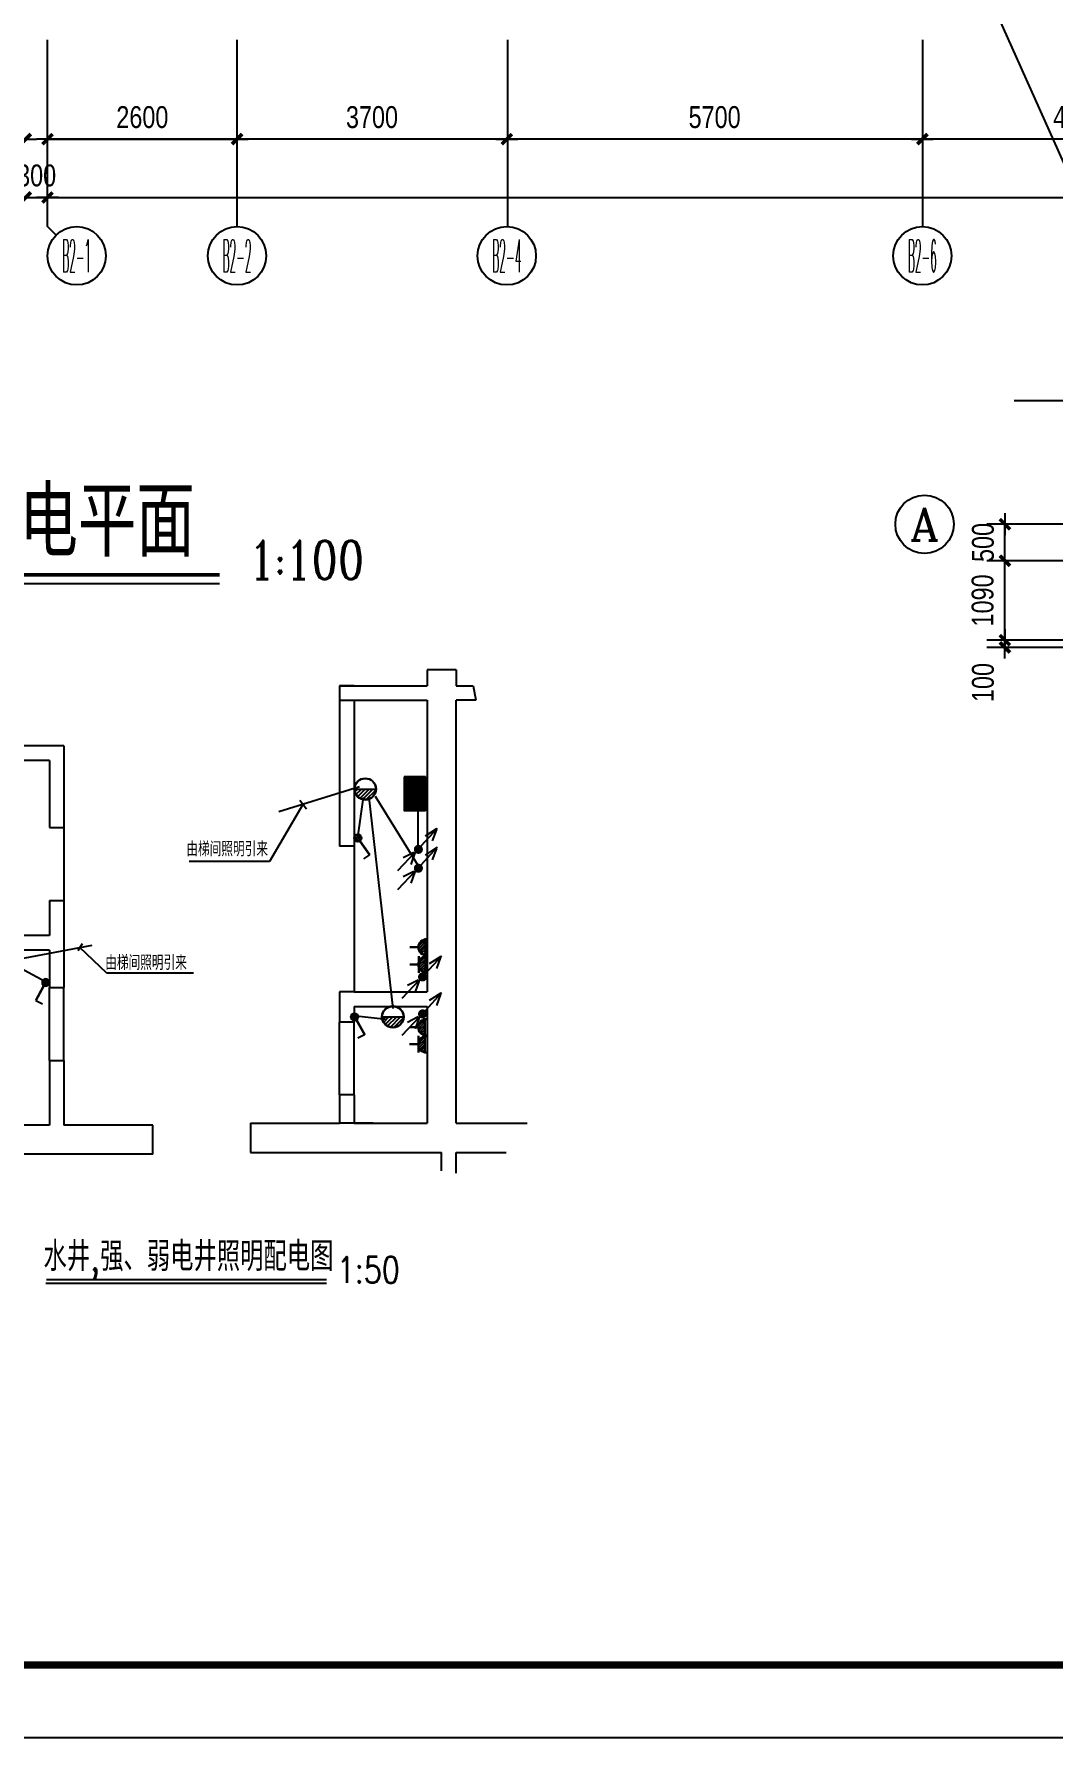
# Model space of a CAD drawing. Extents: x 45735 to 146968, y -75167 to -15767.
# Drawn here: x 88778 to 102754, y -75167 to -51799 of the extents above; entities that cross this region are included whole.
import ezdxf
from ezdxf.enums import TextEntityAlignment as Align

# ---------------------------------------------------------------- set-up
doc = ezdxf.new("R2010")
doc.units = 0
doc.header["$LTSCALE"] = 1000
doc.header["$MEASUREMENT"] = 0
doc.layers.get('0').update_dxf_attribs({"linetype": 'CONTINUOUS'})
doc.layers.get('DEFPOINTS').update_dxf_attribs({"linetype": 'CONTINUOUS'})
for name, color, linetype in [('AXIS', 7, 'CONTINUOUS'), ('AXIS_TEXT', 7, 'CONTINUOUS'), ('COLU', 2, 'CONTINUOUS'), ('DJ', 4, 'CONTINUOUS'), ('TK', 7, 'CONTINUOUS'), ('WALL', 7, 'CONTINUOUS'), ('WINDOW', 7, 'CONTINUOUS'), ('WIRE', 1, 'CONTINUOUS'), ('文字', 7, 'CONTINUOUS'), ('空调位', 7, 'CONTINUOUS')]:
    doc.layers.add(name, color=color, linetype=linetype)
doc.styles.add('_HZTXT', font='txt.shx', dxfattribs={"width": 0.8, "bigfont": 'hztxt.shx'})
doc.styles.add('COMPLEX', font='COMPLEX')
doc.styles.add('DIM_FONT', font='wcad.shx', dxfattribs={"width": 0.8})
doc.styles.add('文字说明', font='SimSun.ttf')
doc.dimstyles.new('AXIS', dxfattribs={"dimtxt": 300, "dimasz": 1, "dimexe": 250, "dimexo": 300, "dimgap": 150, "dimtad": 1, "dimdec": 0, "dimzin": 0, "dimdsep": 46, "dimtxsty": 'DIM_FONT', "dimblk": '_DIMX', "dimcen": 0.09, "dimdle": 150, "dimse1": 1, "dimse2": 1, "dimclrt": 7, "dimadec": 0, "dimazin": 0, "dimtfac": 1, "dimtdec": 0, "dimtix": 1, "dimtmove": 2, "dimatfit": 3, "dimldrblk": '_DIMX', "dimfxl": 0, "dimtolj": 1, "dimtzin": 0, "dimarcsym": 0})
doc.dimstyles.new('NORMAL', dxfattribs={"dimtxt": 300, "dimasz": 1, "dimexe": 250, "dimexo": 300, "dimgap": 150, "dimtad": 1, "dimdec": 0, "dimzin": 0, "dimdsep": 46, "dimtxsty": 'DIM_FONT', "dimblk": '_DIMX', "dimsah": 1, "dimcen": 0.09, "dimdle": 150, "dimclrt": 7, "dimadec": 0, "dimazin": 0, "dimtfac": 1, "dimtdec": 0, "dimtix": 1, "dimtmove": 2, "dimatfit": 3, "dimldrblk": '_DIMX', "dimfxl": 0, "dimtolj": 1, "dimtzin": 0, "dimarcsym": 0})

# ---------------------------------------------------------------- blocks, each defined once
blk = doc.blocks.new('_DIMX')
blk.add_line((-150, 0), (150, 0))
at = {"const_width": 50}
blk.add_lwpolyline([(-70, -70), (70, 70)], dxfattribs=at)
blk = doc.blocks.new('*D92')
at = {"color": 0, "linetype": 'ByBlock'}
blk.add_line((88964, -118473), (124062, -118473), dxfattribs=at)
at = {"layer": 'DEFPOINTS', "color": 0, "linetype": 'ByBlock'}
for p in [(88963, -116313), (124063, -116313), (124063, -118473)]:
    blk.add_point(p, dxfattribs=at)
at = {"color": 0, "linetype": 'ByBlock', "rotation": 180}
blk.add_blockref('_DIMX', (88963, -118473), dxfattribs=at)
at = {"color": 0, "linetype": 'ByBlock'}
blk.add_blockref('_DIMX', (124063, -118473), dxfattribs=at)
at = {"color": 7, "linetype": 'ByBlock', "insert": (106513, -118173), "char_height": 300, "attachment_point": 5, "style": 'DIM_FONT'}
blk.add_mtext('\\A1;35100', dxfattribs=at)
blk = doc.blocks.new('*D76')
at = {"color": 0, "linetype": 'ByBlock'}
blk.add_line((88662, -118473), (53564, -118473), dxfattribs=at)
at = {"layer": 'DEFPOINTS', "color": 0, "linetype": 'ByBlock'}
for p in [(53563, -116313), (88663, -116313), (53563, -118473)]:
    blk.add_point(p, dxfattribs=at)
at = {"color": 0, "linetype": 'ByBlock', "rotation": 180}
blk.add_blockref('_DIMX', (53563, -118473), dxfattribs=at)
at = {"color": 0, "linetype": 'ByBlock'}
blk.add_blockref('_DIMX', (88663, -118473), dxfattribs=at)
at = {"color": 7, "linetype": 'ByBlock', "insert": (71113, -118173), "char_height": 300, "attachment_point": 5, "style": 'DIM_FONT'}
blk.add_mtext('\\A1;35100', dxfattribs=at)
blk = doc.blocks.new('*D119')
at = {"color": 0, "linetype": 'ByBlock'}
blk.add_line((100962, -117673), (95264, -117673), dxfattribs=at)
at = {"layer": 'DEFPOINTS', "color": 0, "linetype": 'ByBlock'}
for p in [(95263, -116313), (100963, -116313), (95263, -117673)]:
    blk.add_point(p, dxfattribs=at)
at = {"color": 0, "linetype": 'ByBlock', "rotation": 180}
blk.add_blockref('_DIMX', (95263, -117673), dxfattribs=at)
at = {"color": 0, "linetype": 'ByBlock'}
blk.add_blockref('_DIMX', (100963, -117673), dxfattribs=at)
at = {"color": 7, "linetype": 'ByBlock', "insert": (98113, -117373), "char_height": 300, "attachment_point": 5, "style": 'DIM_FONT'}
blk.add_mtext('\\A1;5700', dxfattribs=at)
blk = doc.blocks.new('*D138')
at = {"color": 0, "linetype": 'ByBlock'}
blk.add_line((100962, -117673), (95264, -117673), dxfattribs=at)
at = {"layer": 'DEFPOINTS', "color": 0, "linetype": 'ByBlock'}
for p in [(95263, -116313), (100963, -116313), (95263, -117673)]:
    blk.add_point(p, dxfattribs=at)
at = {"color": 0, "linetype": 'ByBlock', "rotation": 180}
blk.add_blockref('_DIMX', (95263, -117673), dxfattribs=at)
at = {"color": 0, "linetype": 'ByBlock'}
blk.add_blockref('_DIMX', (100963, -117673), dxfattribs=at)
at = {"color": 7, "linetype": 'ByBlock', "insert": (98113, -117373), "char_height": 300, "attachment_point": 5, "style": 'DIM_FONT'}
blk.add_mtext('\\A1;5700', dxfattribs=at)
blk = doc.blocks.new('*D108')
at = {"color": 0, "linetype": 'ByBlock'}
blk.add_line((88964, -117673), (91562, -117673), dxfattribs=at)
at = {"layer": 'DEFPOINTS', "color": 0, "linetype": 'ByBlock'}
for p in [(88963, -116313), (91563, -116313), (91563, -117673)]:
    blk.add_point(p, dxfattribs=at)
at = {"color": 0, "linetype": 'ByBlock', "rotation": 180}
blk.add_blockref('_DIMX', (88963, -117673), dxfattribs=at)
at = {"color": 0, "linetype": 'ByBlock'}
blk.add_blockref('_DIMX', (91563, -117673), dxfattribs=at)
at = {"color": 7, "linetype": 'ByBlock', "insert": (90263, -117373), "char_height": 300, "attachment_point": 5, "style": 'DIM_FONT'}
blk.add_mtext('\\A1;2600', dxfattribs=at)
blk = doc.blocks.new('_AXISO1')
blk.add_line((0.354, -0.146), (0.5, 0))
blk.add_circle((0, -0.5), 0.5)
at = {"layer": 'AXIS_TEXT', "style": 'COMPLEX', "width": 1.041667}
blk.add_attdef('A', text='', height=0.56, dxfattribs=at).set_placement((-0.25, -0.78), (0.25, -0.78), align=Align.FIT)
blk = doc.blocks.new('*D140')
at = {"color": 0, "linetype": 'ByBlock'}
blk.add_line((91562, -117673), (88964, -117673), dxfattribs=at)
at = {"layer": 'DEFPOINTS', "color": 0, "linetype": 'ByBlock'}
for p in [(88963, -116313), (91563, -116313), (88963, -117673)]:
    blk.add_point(p, dxfattribs=at)
at = {"color": 0, "linetype": 'ByBlock', "rotation": 180}
blk.add_blockref('_DIMX', (88963, -117673), dxfattribs=at)
at = {"color": 0, "linetype": 'ByBlock'}
blk.add_blockref('_DIMX', (91563, -117673), dxfattribs=at)
at = {"color": 7, "linetype": 'ByBlock', "insert": (90263, -117373), "char_height": 300, "attachment_point": 5, "style": 'DIM_FONT'}
blk.add_mtext('\\A1;2600', dxfattribs=at)
blk = doc.blocks.new('*D107')
at = {"color": 0, "linetype": 'ByBlock'}
blk.add_line((88662, -117673), (86064, -117673), dxfattribs=at)
at = {"layer": 'DEFPOINTS', "color": 0, "linetype": 'ByBlock'}
for p in [(86063, -116313), (88663, -116313), (86063, -117673)]:
    blk.add_point(p, dxfattribs=at)
at = {"color": 0, "linetype": 'ByBlock'}
for p, rotation in [((86063, -117673), 179.9999999999949), ((88663, -117673), 359.9999999999949)]:
    blk.add_blockref('_DIMX', p, dxfattribs=dict(at, rotation=rotation))
at = {"color": 7, "linetype": 'ByBlock', "insert": (87363, -117373), "char_height": 300, "attachment_point": 5, "style": 'DIM_FONT'}
blk.add_mtext('\\A1;2600', dxfattribs=at)
blk = doc.blocks.new('*D109')
at = {"color": 0, "linetype": 'ByBlock'}
for p, q in [((88662, -118473), (88661, -118473)), ((88663, -118473), (88963, -118473)), ((88964, -118473), (88965, -118473))]:
    blk.add_line(p, q, dxfattribs=at)
at = {"layer": 'DEFPOINTS', "color": 0, "linetype": 'ByBlock'}
for p in [(88663, -117229), (88963, -117229), (88963, -118473)]:
    blk.add_point(p, dxfattribs=at)
at = {"color": 0, "linetype": 'ByBlock'}
blk.add_blockref('_DIMX', (88663, -118473), dxfattribs=at)
at = {"color": 0, "linetype": 'ByBlock', "rotation": 180}
blk.add_blockref('_DIMX', (88963, -118473), dxfattribs=at)
at = {"color": 7, "linetype": 'ByBlock', "insert": (88813, -118173), "char_height": 300, "attachment_point": 5, "style": 'DIM_FONT'}
blk.add_mtext('\\A1;300', dxfattribs=at)
blk = doc.blocks.new('*D90')
at = {"color": 0, "linetype": 'ByBlock'}
blk.add_line((95262, -117673), (91564, -117673), dxfattribs=at)
at = {"layer": 'DEFPOINTS', "color": 0, "linetype": 'ByBlock'}
for p in [(91563, -116313), (95263, -116313), (91563, -117673)]:
    blk.add_point(p, dxfattribs=at)
at = {"color": 0, "linetype": 'ByBlock', "rotation": 180}
blk.add_blockref('_DIMX', (91563, -117673), dxfattribs=at)
at = {"color": 0, "linetype": 'ByBlock'}
blk.add_blockref('_DIMX', (95263, -117673), dxfattribs=at)
at = {"color": 7, "linetype": 'ByBlock', "insert": (93413, -117373), "char_height": 300, "attachment_point": 5, "style": 'DIM_FONT'}
blk.add_mtext('\\A1;3700', dxfattribs=at)
blk = doc.blocks.new('*D139')
at = {"color": 0, "linetype": 'ByBlock'}
blk.add_line((95262, -117673), (91564, -117673), dxfattribs=at)
at = {"layer": 'DEFPOINTS', "color": 0, "linetype": 'ByBlock'}
for p in [(91563, -116313), (95263, -116313), (91563, -117673)]:
    blk.add_point(p, dxfattribs=at)
at = {"color": 0, "linetype": 'ByBlock', "rotation": 180}
blk.add_blockref('_DIMX', (91563, -117673), dxfattribs=at)
at = {"color": 0, "linetype": 'ByBlock'}
blk.add_blockref('_DIMX', (95263, -117673), dxfattribs=at)
at = {"color": 7, "linetype": 'ByBlock', "insert": (93413, -117373), "char_height": 300, "attachment_point": 5, "style": 'DIM_FONT'}
blk.add_mtext('\\A1;3700', dxfattribs=at)
blk = doc.blocks.new('_AXISO')
blk.add_circle((0, 0), 0.5)
at = {"layer": 'AXIS_TEXT', "style": 'COMPLEX', "width": 1.041667}
blk.add_attdef('A', text='', height=0.56, dxfattribs=at).set_placement((-0.25, -0.28), (0.25, -0.28), align=Align.FIT)
blk = doc.blocks.new('*X23')
at = {"color": 0}
for p, q in [((42.111, 32.993), (42.361, 33.243)), ((42.111, 32.995), (42.359, 33.243)), ((42.111, 32.997), (42.358, 33.243)), ((42.111, 32.998), (42.356, 33.243)), ((42.111, 33), (42.354, 33.243)), ((42.111, 33.002), (42.352, 33.243)), ((42.111, 33.004), (42.351, 33.243)), ((42.111, 33.006), (42.349, 33.243)), ((42.111, 33.007), (42.347, 33.243)), ((42.111, 33.009), (42.345, 33.243)), ((42.111, 33.011), (42.344, 33.243)), ((42.111, 33.013), (42.342, 33.243)), ((42.111, 33.014), (42.34, 33.243)), ((42.111, 33.016), (42.338, 33.243)), ((42.111, 33.018), (42.336, 33.243)), ((42.111, 33.02), (42.335, 33.243)), ((42.111, 33.021), (42.333, 33.243)), ((42.111, 33.023), (42.331, 33.243)), ((42.111, 33.025), (42.329, 33.243)), ((42.111, 33.027), (42.328, 33.243)), ((42.111, 33.028), (42.326, 33.243)), ((42.111, 33.03), (42.324, 33.243)), ((42.111, 33.032), (42.322, 33.243)), ((42.111, 33.034), (42.321, 33.243)), ((42.111, 33.036), (42.319, 33.243)), ((42.111, 33.037), (42.317, 33.243)), ((42.111, 33.039), (42.315, 33.243)), ((42.111, 33.041), (42.313, 33.243)), ((42.111, 33.043), (42.312, 33.243)), ((42.111, 33.044), (42.31, 33.243)), ((42.111, 33.046), (42.308, 33.243)), ((42.111, 33.048), (42.306, 33.243)), ((42.111, 33.05), (42.305, 33.243)), ((42.111, 33.051), (42.303, 33.243)), ((42.111, 33.053), (42.301, 33.243)), ((42.111, 33.055), (42.299, 33.243)), ((42.111, 33.057), (42.298, 33.243)), ((42.111, 33.059), (42.296, 33.243)), ((42.111, 33.06), (42.294, 33.243)), ((42.111, 33.062), (42.292, 33.243)), ((42.111, 33.064), (42.291, 33.243)), ((42.111, 33.066), (42.289, 33.243)), ((42.111, 33.067), (42.287, 33.243)), ((42.111, 33.069), (42.285, 33.243)), ((42.111, 33.071), (42.283, 33.243)), ((42.111, 33.073), (42.282, 33.243)), ((42.111, 33.074), (42.28, 33.243)), ((42.111, 33.076), (42.278, 33.243)), ((42.111, 33.078), (42.276, 33.243)), ((42.111, 33.08), (42.275, 33.243)), ((42.111, 33.082), (42.273, 33.243)), ((42.111, 33.083), (42.271, 33.243)), ((42.111, 33.085), (42.269, 33.243)), ((42.111, 33.087), (42.268, 33.243)), ((42.111, 33.089), (42.266, 33.243)), ((42.111, 33.09), (42.264, 33.243)), ((42.111, 33.092), (42.262, 33.243)), ((42.111, 33.094), (42.26, 33.243)), ((42.111, 33.096), (42.259, 33.243)), ((42.111, 33.097), (42.257, 33.243)), ((42.111, 33.099), (42.255, 33.243)), ((42.111, 33.101), (42.253, 33.243)), ((42.111, 33.103), (42.252, 33.243)), ((42.111, 33.104), (42.25, 33.243)), ((42.111, 33.106), (42.248, 33.243)), ((42.111, 33.108), (42.246, 33.243)), ((42.111, 33.11), (42.245, 33.243)), ((42.111, 33.112), (42.243, 33.243)), ((42.111, 33.113), (42.241, 33.243)), ((42.111, 33.115), (42.239, 33.243)), ((42.111, 33.117), (42.237, 33.243)), ((42.111, 33.119), (42.236, 33.243)), ((42.111, 33.12), (42.234, 33.243)), ((42.111, 33.122), (42.232, 33.243)), ((42.111, 33.124), (42.23, 33.243)), ((42.111, 33.126), (42.229, 33.243)), ((42.111, 33.127), (42.227, 33.243)), ((42.111, 33.129), (42.225, 33.243)), ((42.111, 33.131), (42.223, 33.243)), ((42.111, 33.133), (42.222, 33.243)), ((42.111, 33.135), (42.22, 33.243)), ((42.111, 33.136), (42.218, 33.243)), ((42.111, 33.138), (42.216, 33.243)), ((42.111, 33.14), (42.214, 33.243)), ((42.111, 33.142), (42.213, 33.243)), ((42.111, 33.143), (42.211, 33.243)), ((42.111, 33.145), (42.209, 33.243)), ((42.111, 33.147), (42.207, 33.243)), ((42.111, 33.149), (42.206, 33.243)), ((42.111, 33.15), (42.204, 33.243)), ((42.111, 33.152), (42.202, 33.243)), ((42.111, 33.154), (42.2, 33.243)), ((42.111, 33.156), (42.199, 33.243)), ((42.111, 33.158), (42.197, 33.243)), ((42.111, 33.159), (42.195, 33.243)), ((42.111, 33.161), (42.193, 33.243)), ((42.111, 33.163), (42.192, 33.243)), ((42.111, 33.165), (42.19, 33.243)), ((42.111, 33.166), (42.188, 33.243)), ((42.111, 33.168), (42.186, 33.243)), ((42.111, 33.17), (42.184, 33.243)), ((42.111, 33.172), (42.183, 33.243)), ((42.111, 33.173), (42.181, 33.243)), ((42.111, 33.175), (42.179, 33.243)), ((42.111, 33.177), (42.177, 33.243)), ((42.111, 33.179), (42.176, 33.243)), ((42.111, 33.181), (42.174, 33.243)), ((42.111, 33.182), (42.172, 33.243)), ((42.111, 33.184), (42.17, 33.243)), ((42.111, 33.186), (42.169, 33.243)), ((42.111, 33.188), (42.167, 33.243)), ((42.111, 33.189), (42.165, 33.243)), ((42.111, 33.191), (42.163, 33.243)), ((42.111, 33.193), (42.161, 33.243)), ((42.111, 33.195), (42.16, 33.243)), ((42.111, 33.196), (42.158, 33.243)), ((42.111, 33.198), (42.156, 33.243)), ((42.111, 33.2), (42.154, 33.243)), ((42.111, 33.202), (42.153, 33.243)), ((42.111, 33.203), (42.151, 33.243)), ((42.111, 33.205), (42.149, 33.243)), ((42.111, 33.207), (42.147, 33.243)), ((42.111, 33.209), (42.146, 33.243)), ((42.111, 33.211), (42.144, 33.243)), ((42.111, 33.212), (42.142, 33.243)), ((42.111, 33.214), (42.14, 33.243)), ((42.111, 33.216), (42.138, 33.243)), ((42.111, 33.218), (42.137, 33.243)), ((42.111, 33.219), (42.135, 33.243)), ((42.111, 33.221), (42.133, 33.243)), ((42.111, 33.223), (42.131, 33.243)), ((42.111, 33.225), (42.13, 33.243)), ((42.111, 33.226), (42.128, 33.243)), ((42.111, 33.228), (42.126, 33.243)), ((42.111, 33.23), (42.124, 33.243)), ((42.111, 33.232), (42.123, 33.243)), ((42.111, 33.234), (42.121, 33.243)), ((42.111, 33.235), (42.119, 33.243)), ((42.111, 33.237), (42.117, 33.243)), ((42.111, 33.239), (42.115, 33.243)), ((42.111, 33.241), (42.114, 33.243)), ((42.111, 33.242), (42.112, 33.243)), ((42.113, 32.993), (42.363, 33.243)), ((42.115, 32.993), (42.365, 33.243)), ((42.117, 32.993), (42.367, 33.243)), ((42.118, 32.993), (42.368, 33.243)), ((42.12, 32.993), (42.37, 33.243)), ((42.122, 32.993), (42.372, 33.243)), ((42.124, 32.993), (42.374, 33.243)), ((42.125, 32.993), (42.375, 33.243)), ((42.127, 32.993), (42.377, 33.243)), ((42.129, 32.993), (42.379, 33.243)), ((42.131, 32.993), (42.381, 33.243)), ((42.132, 32.993), (42.382, 33.243)), ((42.134, 32.993), (42.384, 33.243)), ((42.136, 32.993), (42.386, 33.243)), ((42.138, 32.993), (42.388, 33.243)), ((42.14, 32.993), (42.39, 33.243)), ((42.141, 32.993), (42.391, 33.243)), ((42.143, 32.993), (42.393, 33.243)), ((42.145, 32.993), (42.395, 33.243)), ((42.147, 32.993), (42.397, 33.243)), ((42.148, 32.993), (42.398, 33.243)), ((42.15, 32.993), (42.4, 33.243)), ((42.152, 32.993), (42.402, 33.243)), ((42.154, 32.993), (42.404, 33.243)), ((42.155, 32.993), (42.405, 33.243)), ((42.157, 32.993), (42.407, 33.243)), ((42.159, 32.993), (42.409, 33.243)), ((42.161, 32.993), (42.411, 33.243)), ((42.162, 32.993), (42.412, 33.243)), ((42.164, 32.993), (42.414, 33.243)), ((42.166, 32.993), (42.416, 33.243)), ((42.168, 32.993), (42.418, 33.243)), ((42.17, 32.993), (42.42, 33.243)), ((42.171, 32.993), (42.421, 33.243)), ((42.173, 32.993), (42.423, 33.243)), ((42.175, 32.993), (42.425, 33.243)), ((42.177, 32.993), (42.427, 33.243)), ((42.178, 32.993), (42.428, 33.243)), ((42.18, 32.993), (42.43, 33.243)), ((42.182, 32.993), (42.432, 33.243)), ((42.184, 32.993), (42.434, 33.243)), ((42.185, 32.993), (42.435, 33.243)), ((42.187, 32.993), (42.437, 33.243)), ((42.189, 32.993), (42.439, 33.243)), ((42.191, 32.993), (42.441, 33.243)), ((42.193, 32.993), (42.443, 33.243)), ((42.194, 32.993), (42.444, 33.243)), ((42.196, 32.993), (42.446, 33.243)), ((42.198, 32.993), (42.448, 33.243)), ((42.2, 32.993), (42.45, 33.243)), ((42.201, 32.993), (42.451, 33.243)), ((42.203, 32.993), (42.453, 33.243)), ((42.205, 32.993), (42.455, 33.243)), ((42.207, 32.993), (42.457, 33.243)), ((42.208, 32.993), (42.458, 33.243)), ((42.21, 32.993), (42.46, 33.243)), ((42.212, 32.993), (42.462, 33.243)), ((42.214, 32.993), (42.464, 33.243)), ((42.216, 32.993), (42.466, 33.243)), ((42.217, 32.993), (42.467, 33.243)), ((42.219, 32.993), (42.469, 33.243)), ((42.221, 32.993), (42.471, 33.243)), ((42.223, 32.993), (42.473, 33.243)), ((42.224, 32.993), (42.474, 33.243)), ((42.226, 32.993), (42.476, 33.243)), ((42.228, 32.993), (42.478, 33.243)), ((42.23, 32.993), (42.48, 33.243)), ((42.231, 32.993), (42.481, 33.243)), ((42.233, 32.993), (42.483, 33.243)), ((42.235, 32.993), (42.485, 33.243)), ((42.237, 32.993), (42.487, 33.243)), ((42.238, 32.993), (42.488, 33.243)), ((42.24, 32.993), (42.49, 33.243)), ((42.242, 32.993), (42.492, 33.243)), ((42.244, 32.993), (42.494, 33.243)), ((42.246, 32.993), (42.496, 33.243)), ((42.247, 32.993), (42.497, 33.243)), ((42.249, 32.993), (42.499, 33.243)), ((42.251, 32.993), (42.501, 33.243)), ((42.253, 32.993), (42.503, 33.243)), ((42.254, 32.993), (42.504, 33.243)), ((42.256, 32.993), (42.506, 33.243)), ((42.258, 32.993), (42.508, 33.243)), ((42.26, 32.993), (42.51, 33.243)), ((42.261, 32.993), (42.511, 33.243)), ((42.263, 32.993), (42.511, 33.241)), ((42.265, 32.993), (42.511, 33.239)), ((42.267, 32.993), (42.511, 33.238)), ((42.269, 32.993), (42.511, 33.236)), ((42.27, 32.993), (42.511, 33.234)), ((42.272, 32.993), (42.511, 33.232)), ((42.274, 32.993), (42.511, 33.23)), ((42.276, 32.993), (42.511, 33.229)), ((42.277, 32.993), (42.511, 33.227)), ((42.279, 32.993), (42.511, 33.225)), ((42.281, 32.993), (42.511, 33.223)), ((42.283, 32.993), (42.511, 33.222)), ((42.284, 32.993), (42.511, 33.22)), ((42.286, 32.993), (42.511, 33.218)), ((42.288, 32.993), (42.511, 33.216)), ((42.29, 32.993), (42.511, 33.215)), ((42.292, 32.993), (42.511, 33.213)), ((42.293, 32.993), (42.511, 33.211)), ((42.295, 32.993), (42.511, 33.209)), ((42.297, 32.993), (42.511, 33.208)), ((42.299, 32.993), (42.511, 33.206)), ((42.3, 32.993), (42.511, 33.204)), ((42.302, 32.993), (42.511, 33.202)), ((42.304, 32.993), (42.511, 33.2)), ((42.306, 32.993), (42.511, 33.199)), ((42.307, 32.993), (42.511, 33.197)), ((42.309, 32.993), (42.511, 33.195)), ((42.311, 32.993), (42.511, 33.193)), ((42.313, 32.993), (42.511, 33.192)), ((42.315, 32.993), (42.511, 33.19)), ((42.316, 32.993), (42.511, 33.188)), ((42.318, 32.993), (42.511, 33.186)), ((42.32, 32.993), (42.511, 33.185)), ((42.322, 32.993), (42.511, 33.183)), ((42.323, 32.993), (42.511, 33.181)), ((42.325, 32.993), (42.511, 33.179)), ((42.327, 32.993), (42.511, 33.177)), ((42.329, 32.993), (42.511, 33.176)), ((42.33, 32.993), (42.511, 33.174)), ((42.332, 32.993), (42.511, 33.172)), ((42.334, 32.993), (42.511, 33.17)), ((42.336, 32.993), (42.511, 33.169)), ((42.337, 32.993), (42.511, 33.167)), ((42.339, 32.993), (42.511, 33.165)), ((42.341, 32.993), (42.511, 33.163)), ((42.343, 32.993), (42.511, 33.162)), ((42.345, 32.993), (42.511, 33.16)), ((42.346, 32.993), (42.511, 33.158)), ((42.348, 32.993), (42.511, 33.156)), ((42.35, 32.993), (42.511, 33.154)), ((42.352, 32.993), (42.511, 33.153)), ((42.353, 32.993), (42.511, 33.151)), ((42.355, 32.993), (42.511, 33.149)), ((42.357, 32.993), (42.511, 33.147)), ((42.359, 32.993), (42.511, 33.146)), ((42.36, 32.993), (42.511, 33.144)), ((42.362, 32.993), (42.511, 33.142)), ((42.364, 32.993), (42.511, 33.14)), ((42.366, 32.993), (42.511, 33.139)), ((42.368, 32.993), (42.511, 33.137)), ((42.369, 32.993), (42.511, 33.135)), ((42.371, 32.993), (42.511, 33.133)), ((42.373, 32.993), (42.511, 33.131)), ((42.375, 32.993), (42.511, 33.13)), ((42.376, 32.993), (42.511, 33.128)), ((42.378, 32.993), (42.511, 33.126)), ((42.38, 32.993), (42.511, 33.124)), ((42.382, 32.993), (42.511, 33.123)), ((42.383, 32.993), (42.511, 33.121)), ((42.385, 32.993), (42.511, 33.119)), ((42.387, 32.993), (42.511, 33.117)), ((42.389, 32.993), (42.511, 33.116)), ((42.391, 32.993), (42.511, 33.114)), ((42.392, 32.993), (42.511, 33.112)), ((42.394, 32.993), (42.511, 33.11)), ((42.396, 32.993), (42.511, 33.109)), ((42.398, 32.993), (42.511, 33.107)), ((42.399, 32.993), (42.511, 33.105)), ((42.401, 32.993), (42.511, 33.103)), ((42.403, 32.993), (42.511, 33.101)), ((42.405, 32.993), (42.511, 33.1)), ((42.406, 32.993), (42.511, 33.098)), ((42.408, 32.993), (42.511, 33.096)), ((42.41, 32.993), (42.511, 33.094)), ((42.412, 32.993), (42.511, 33.093)), ((42.414, 32.993), (42.511, 33.091)), ((42.415, 32.993), (42.511, 33.089)), ((42.417, 32.993), (42.511, 33.087)), ((42.419, 32.993), (42.511, 33.086)), ((42.421, 32.993), (42.511, 33.084)), ((42.422, 32.993), (42.511, 33.082)), ((42.424, 32.993), (42.511, 33.08)), ((42.426, 32.993), (42.511, 33.078)), ((42.428, 32.993), (42.511, 33.077)), ((42.429, 32.993), (42.511, 33.075)), ((42.431, 32.993), (42.511, 33.073)), ((42.433, 32.993), (42.511, 33.071)), ((42.435, 32.993), (42.511, 33.07)), ((42.436, 32.993), (42.511, 33.068)), ((42.438, 32.993), (42.511, 33.066)), ((42.44, 32.993), (42.511, 33.064)), ((42.442, 32.993), (42.511, 33.063)), ((42.444, 32.993), (42.511, 33.061)), ((42.445, 32.993), (42.511, 33.059)), ((42.447, 32.993), (42.511, 33.057)), ((42.449, 32.993), (42.511, 33.055)), ((42.451, 32.993), (42.511, 33.054)), ((42.452, 32.993), (42.511, 33.052)), ((42.454, 32.993), (42.511, 33.05)), ((42.456, 32.993), (42.511, 33.048)), ((42.458, 32.993), (42.511, 33.047)), ((42.459, 32.993), (42.511, 33.045)), ((42.461, 32.993), (42.511, 33.043)), ((42.463, 32.993), (42.511, 33.041)), ((42.465, 32.993), (42.511, 33.04)), ((42.467, 32.993), (42.511, 33.038)), ((42.468, 32.993), (42.511, 33.036)), ((42.47, 32.993), (42.511, 33.034)), ((42.472, 32.993), (42.511, 33.033)), ((42.474, 32.993), (42.511, 33.031)), ((42.475, 32.993), (42.511, 33.029)), ((42.477, 32.993), (42.511, 33.027)), ((42.479, 32.993), (42.511, 33.025)), ((42.481, 32.993), (42.511, 33.024)), ((42.482, 32.993), (42.511, 33.022)), ((42.484, 32.993), (42.511, 33.02)), ((42.486, 32.993), (42.511, 33.018)), ((42.488, 32.993), (42.511, 33.017)), ((42.49, 32.993), (42.511, 33.015)), ((42.491, 32.993), (42.511, 33.013)), ((42.493, 32.993), (42.511, 33.011)), ((42.495, 32.993), (42.511, 33.01)), ((42.497, 32.993), (42.511, 33.008)), ((42.498, 32.993), (42.511, 33.006)), ((42.5, 32.993), (42.511, 33.004)), ((42.502, 32.993), (42.511, 33.002)), ((42.504, 32.993), (42.511, 33.001)), ((42.505, 32.993), (42.511, 32.999)), ((42.507, 32.993), (42.511, 32.997)), ((42.509, 32.993), (42.511, 32.995))]:
    blk.add_line(p, q, dxfattribs=at)
blk = doc.blocks.new('A8')
at = {"layer": 'DJ'}
for p, q in [((390, -308), (1326, -308)), ((390, -308), (390, -893)), ((1326, -308), (1326, -893)), ((390, -893), (1326, -893))]:
    blk.add_line(p, q, dxfattribs=at)
blk.add_solid([(390, -893), (390, -308), (1326, -893), (1326, -308)], dxfattribs=at)
at = {"layer": 'DJ', "xscale": 2340, "yscale": 2340, "zscale": 2340}
blk.add_blockref('*X23', (-98150, -78097), dxfattribs=at)
blk = doc.blocks.new('配电箱')
at = {"layer": 'DJ', "xscale": 0.5, "yscale": 0.5, "zscale": 0.5, "rotation": 180}
blk.add_blockref('A8', (380, -626), dxfattribs=at)
blk = doc.blocks.new('*X27')
at = {"color": 0}
for p, q in [((-100, 254), (-4, 350)), ((-85, 198), (52, 335)), ((-49, 163), (87, 299)), ((9, 150), (100, 241))]:
    blk.add_line(p, q, dxfattribs=at)
blk = doc.blocks.new('K2361')
for p, q in [((0.63, 1.76), (3.86, 4.99)), ((0.7, 1.68), (3.94, 4.92)), ((3.94, 4.92), (5.24, 3.43))]:
    blk.add_line(p, q)
blk.add_circle((0, 0.99), 0.987)
at = {"xscale": 0.0098684210526315, "yscale": 0.0098684210526315, "zscale": 0.0098684210526315}
blk.add_blockref('*X27', (0, -1.48), dxfattribs=at)
blk = doc.blocks.new('单极开关')
at = {"layer": 'DJ', "xscale": -76.142592, "yscale": 76.142592, "zscale": 76.142592, "rotation": 180.0000000000094}
blk.add_blockref('K2361', (-170, 90), dxfattribs=at)
blk = doc.blocks.new('*X18')
at = {"color": 0}
for p, q in [((-263, -529), (-33, -299)), ((-229, -406), (-188, -365)), ((-175, -529), (53, -301)), ((-87, -529), (121, -321)), ((2, -529), (178, -353)), ((90, -529), (224, -394)), ((179, -529), (262, -445)), ((267, -529), (289, -507))]:
    blk.add_line(p, q, dxfattribs=at)
blk = doc.blocks.new('K2303')
for p, q in [((-0.03, -2.63), (-0.03, 0.03)), ((0.07, -2.63), (0.07, 0.03)), ((-2.57, -4.69), (2.62, -4.69))]:
    blk.add_line(p, q)
for radius in [2.66, 2.56]:
    blk.add_arc((0.02, -5.3), radius, 0, 180)
at = {"xscale": 0.00888157894736835, "yscale": 0.00888157894736835, "zscale": 0.00888157894736835}
blk.add_blockref('*X18', (0, 0), dxfattribs=at)
blk = doc.blocks.new('*X20')
at = {"color": 0}
for p, q in [((-263, -529), (-33, -299)), ((-229, -406), (-188, -365)), ((-175, -529), (53, -301)), ((-87, -529), (121, -321)), ((2, -529), (178, -353)), ((90, -529), (224, -394)), ((179, -529), (262, -445)), ((267, -529), (289, -507))]:
    blk.add_line(p, q, dxfattribs=at)
blk = doc.blocks.new('K2307')
for p, q in [((-0.03, -2.63), (-0.03, 0.03)), ((0.07, -2.63), (0.07, 0.03)), ((-2.62, -2.6), (2.57, -2.6)), ((-2.62, -2.7), (2.57, -2.7)), ((-2.57, -4.69), (2.62, -4.69))]:
    blk.add_line(p, q)
for radius in [2.66, 2.56]:
    blk.add_arc((0.02, -5.3), radius, 0, 180)
at = {"xscale": 0.00888157894736835, "yscale": 0.00888157894736835, "zscale": 0.00888157894736835}
blk.add_blockref('*X20', (0, 0), dxfattribs=at)
blk = doc.blocks.new('插座')
at = {"layer": 'DJ', "xscale": 66.096, "yscale": 66.096, "zscale": 66.096, "rotation": 270}
for name, p in [('K2303', (-175, 270)), ('K2307', (-175, -84))]:
    blk.add_blockref(name, p, dxfattribs=at)
blk = doc.blocks.new('A$C09C21FE1')
at = {"layer": 'DJ'}
for p, q in [((367, 606), (619, 1036)), ((603, 1018), (404, 820)), ((603, 1002), (570, 754)), ((274, 451), (0, 0)), ((249, 442), (60, 288)), ((273, 439), (240, 190))]:
    blk.add_line(p, q, dxfattribs=at)
at = {"layer": 'DJ', "const_width": 93.3}
blk.add_lwpolyline([(280, 524, 1), (373, 524, 1)], format="xyb", close=True, dxfattribs=at)
blk = doc.blocks.new('*X64')
at = {"color": 0}
for p, q in [((-290, -78), (-212, 0)), ((-258, -152), (-106, 0)), ((-212, -212), (0, 0)), ((-152, -258), (106, 0)), ((-78, -290), (212, 0)), ((19, -299), (299, -19))]:
    blk.add_line(p, q, dxfattribs=at)
blk = doc.blocks.new('K2235')
blk.add_line((-2.96, 0), (2.96, 0))
for radius in [2.96, 2.86]:
    blk.add_circle((0, 0), radius)
at = {"xscale": 0.0098684210526315, "yscale": 0.0098684210526315, "zscale": 0.0098684210526315}
blk.add_blockref('*X64', (0, 0), dxfattribs=at)
blk = doc.blocks.new('A$C4FDD7255')
at = {"layer": 'DJ', "xscale": 76.03200000000001, "yscale": 76.03200000000001, "zscale": 76.03200000000001}
blk.add_blockref('K2235', (225, 225), dxfattribs=at)
blk = doc.blocks.new('*D120')
at = {"color": 0, "linetype": 'ByBlock'}
blk.add_line((105262, -117673), (100964, -117673), dxfattribs=at)
at = {"layer": 'DEFPOINTS', "color": 0, "linetype": 'ByBlock'}
for p in [(100963, -116313), (105263, -116313), (100963, -117673)]:
    blk.add_point(p, dxfattribs=at)
at = {"color": 0, "linetype": 'ByBlock', "rotation": 180}
blk.add_blockref('_DIMX', (100963, -117673), dxfattribs=at)
at = {"color": 0, "linetype": 'ByBlock'}
blk.add_blockref('_DIMX', (105263, -117673), dxfattribs=at)
at = {"color": 7, "linetype": 'ByBlock', "insert": (103113, -117373), "char_height": 300, "attachment_point": 5, "style": 'DIM_FONT'}
blk.add_mtext('\\A1;4300', dxfattribs=at)
blk = doc.blocks.new('*D142')
at = {"color": 0, "linetype": 'ByBlock'}
blk.add_line((105262, -117673), (100964, -117673), dxfattribs=at)
at = {"layer": 'DEFPOINTS', "color": 0, "linetype": 'ByBlock'}
for p in [(100963, -116313), (105263, -116313), (100963, -117673)]:
    blk.add_point(p, dxfattribs=at)
at = {"color": 0, "linetype": 'ByBlock', "rotation": 180}
blk.add_blockref('_DIMX', (100963, -117673), dxfattribs=at)
at = {"color": 0, "linetype": 'ByBlock'}
blk.add_blockref('_DIMX', (105263, -117673), dxfattribs=at)
at = {"color": 7, "linetype": 'ByBlock', "insert": (103113, -117373), "char_height": 300, "attachment_point": 5, "style": 'DIM_FONT'}
blk.add_mtext('\\A1;4300', dxfattribs=at)
blk = doc.blocks.new('*D188')
at = {"color": 0, "linetype": 'ByBlock'}
for p, q in [((101565, -60196), (100251, -60196)), ((100501, -60195), (100501, -60194)), ((100501, -60696), (100501, -60196)), ((101565, -60696), (100251, -60696)), ((100501, -60697), (100501, -60698))]:
    blk.add_line(p, q, dxfattribs=at)
at = {"layer": 'DEFPOINTS', "color": 0, "linetype": 'ByBlock'}
for p in [(100501, -60196), (101865, -60196), (101865, -60696)]:
    blk.add_point(p, dxfattribs=at)
at = {"color": 0, "linetype": 'ByBlock'}
for p, rotation in [((100501, -60196), 270), ((100501, -60696), 90)]:
    blk.add_blockref('_DIMX', p, dxfattribs=dict(at, rotation=rotation))
at = {"color": 7, "linetype": 'ByBlock', "insert": (100201, -60446), "char_height": 300, "attachment_point": 5, "rotation": 90, "style": 'DIM_FONT'}
blk.add_mtext('\\A1;500', dxfattribs=at)
blk = doc.blocks.new('*D189')
at = {"color": 0, "linetype": 'ByBlock'}
for p, q in [((101865, -60696), (100251, -60696)), ((100501, -61785), (100501, -60697))]:
    blk.add_line(p, q, dxfattribs=at)
at = {"layer": 'DEFPOINTS', "color": 0, "linetype": 'ByBlock'}
for p in [(100501, -60696), (102165, -60696), (102181, -61786)]:
    blk.add_point(p, dxfattribs=at)
at = {"color": 0, "linetype": 'ByBlock'}
for p, rotation in [((100501, -60696), 90), ((100501, -61786), 270)]:
    blk.add_blockref('_DIMX', p, dxfattribs=dict(at, rotation=rotation))
at = {"color": 7, "linetype": 'ByBlock', "insert": (100196, -61241), "char_height": 300, "attachment_point": 5, "rotation": 90, "style": 'DIM_FONT'}
blk.add_mtext('\\A1;1090', dxfattribs=at)
blk = doc.blocks.new('*D190')
at = {"color": 0, "linetype": 'ByBlock'}
for p, q in [((101881, -61786), (100251, -61786)), ((101881, -61886), (100251, -61886)), ((100501, -61785), (100501, -61784)), ((100501, -61886), (100501, -61786)), ((100501, -61886), (100501, -61786)), ((100501, -61887), (100501, -61888))]:
    blk.add_line(p, q, dxfattribs=at)
at = {"layer": 'DEFPOINTS', "color": 0, "linetype": 'ByBlock'}
for p in [(100501, -61786), (102181, -61786), (102181, -61886)]:
    blk.add_point(p, dxfattribs=at)
at = {"color": 0, "linetype": 'ByBlock'}
for p, rotation in [((100501, -61786), 270), ((100501, -61886), 90)]:
    blk.add_blockref('_DIMX', p, dxfattribs=dict(at, rotation=rotation))
at = {"color": 7, "linetype": 'ByBlock', "insert": (100201, -62367), "char_height": 300, "attachment_point": 5, "rotation": 90, "style": 'DIM_FONT'}
blk.add_mtext('\\A1;100', dxfattribs=at)

msp = doc.modelspace()

# ---------------------------------------------------------------- linework, layer by layer
at = {"linetype": 'ByBlock'}
msp.add_line((105337.6, -59021.6), (100762.6, -48774.5), dxfattribs=at)
for p, q in [((102220.8, -56824.9), (110736.4, -56824.9)), ((89187.3, -62682.2), (89187.3, -63682.2))]:
    msp.add_line(p, q)
at = {"layer": 'AXIS'}
for p, q in [((88962.6, -54440.1), (88962.6, -51879.4)), ((91562.6, -54440.1), (91562.6, -51879.4)), ((95277.6, -54440.1), (95277.6, -51879.4)), ((100967.6, -54440.1), (100967.6, -51879.4))]:
    msp.add_line(p, q, dxfattribs=at)
at = {"layer": 'DJ'}
for p, q in [((92465.5, -62363.5), (92005.2, -63149.3)), ((92515.3, -62428.7), (92423.9, -62309)), ((92005.2, -63149.3), (90906.4, -63149.3)), ((89438.6, -64275.5), (89379.7, -64372.3)), ((89773.9, -64680.4), (89407.7, -64326.2)), ((90966.2, -64680.4), (89773.9, -64680.4))]:
    msp.add_line(p, q, dxfattribs=at)
at = {"layer": 'TK'}
msp.add_lwpolyline([(45734.7, -75167.5), (45734.7, -15767.5), (129834.7, -15767.5), (129834.7, -75167.5)], close=True, dxfattribs=at)
at = {"layer": 'TK', "const_width": 100}
msp.add_lwpolyline([(48234.7, -74167.5), (128834.7, -74167.5), (128834.7, -16767.5), (48234.7, -16767.5)], close=True, dxfattribs=at)
at = {"layer": 'WALL'}
for p, q in [((94568.3, -60516.5), (94168.3, -60516.5)), ((94168.3, -60516.5), (94168.3, -60736.5)), ((94568.3, -60516.5), (94568.3, -60736.5)), ((92968.3, -60736.5), (94168.3, -60736.5)), ((92968.3, -60736.5), (92968.3, -60936.5)), ((93168.3, -60736.5), (92968.3, -60736.5)), ((94568.3, -60736.5), (94800.8, -60736.5)), ((92968.3, -60936.5), (94168.3, -60936.5)), ((94168.3, -60936.5), (94168.3, -64936.5)), ((94568.3, -66736.5), (94568.3, -60936.5)), ((94836.4, -60936.5), (94568.3, -60936.5)), ((89187.3, -61562.2), (87987.3, -61562.2)), ((89187.3, -61562.2), (89187.3, -62682.2)), ((88987.3, -61762.2), (87987.3, -61762.2)), ((88987.3, -61762.2), (88987.3, -62682.2)), ((88987.3, -62682.2), (89187.3, -62682.2)), ((93168.3, -62936.5), (92968.3, -62936.5)), ((88987.3, -63682.2), (88987.3, -64162.2)), ((88987.3, -63682.2), (89187.3, -63682.2)), ((89187.3, -63682.2), (89187.3, -64874.3)), ((88987.3, -64162.2), (87987.3, -64162.2)), ((88987.3, -64362.2), (87987.3, -64362.2)), ((88987.3, -64362.2), (88987.3, -64874.3)), ((88987.3, -64874.3), (89187.3, -64874.3)), ((93168.3, -64936.5), (92968.3, -64936.5)), ((92968.3, -64936.5), (92968.3, -65348.5)), ((93168.3, -64936.5), (94168.3, -64936.5)), ((93168.3, -64936.5), (93168.3, -64936.5)), ((93168.3, -65136.5), (94168.3, -65136.5)), ((93168.3, -65136.5), (93168.3, -65348.5)), ((94168.3, -65136.5), (94168.3, -66736.5)), ((93168.3, -65348.5), (92968.3, -65348.5)), ((88987.3, -65874.3), (88987.3, -66762.2)), ((88987.3, -65874.3), (89187.3, -65874.3)), ((89187.3, -65874.3), (89187.3, -66762.2)), ((93168.3, -66348.5), (92968.3, -66348.5)), ((92968.3, -66348.5), (92968.3, -66736.5)), ((93168.3, -66348.5), (93168.3, -66736.5)), ((88987.3, -66762.2), (87987.3, -66762.2)), ((90407.3, -66762.2), (89187.3, -66762.2)), ((90407.3, -67162.2), (90407.3, -66762.2)), ((91748.3, -66736.5), (92968.3, -66736.5)), ((93168.3, -66736.5), (94168.3, -66736.5)), ((94568.3, -66736.5), (95541.4, -66736.5)), ((90407.3, -67162.2), (87787.3, -67162.2)), ((91748.3, -67136.5), (94368.3, -67136.5)), ((94368.3, -67389.7), (94368.3, -67136.5)), ((94568.3, -67136.5), (95255.5, -67136.5)), ((94568.3, -67422.7), (94568.3, -67136.5))]:
    msp.add_line(p, q, dxfattribs=at)
at = {"layer": 'WALL', "linetype": 'ByBlock'}
for p, q in [((94800.8, -60736.5), (94836.4, -60936.5)), ((91748.3, -66736.5), (91748.3, -67136.5))]:
    msp.add_line(p, q, dxfattribs=at)
at = {"layer": 'WINDOW'}
for p, q in [((92968.3, -60936.5), (92968.3, -62936.5)), ((93168.3, -60936.5), (93168.3, -62936.5)), ((93168.3, -62936.5), (93168.3, -64936.5)), ((88987.3, -65874.3), (88987.3, -64874.3)), ((89187.3, -65874.3), (89187.3, -64874.3)), ((92968.3, -66348.5), (92968.3, -65348.5)), ((93168.3, -66348.5), (93168.3, -65348.5))]:
    msp.add_line(p, q, dxfattribs=at)
at = {"layer": 'WIRE', "linetype": 'ByBlock'}
for p, q in [((93240.4, -62125.3), (92135, -62465)), ((93218.3, -62816.2), (93296.5, -62268.7)), ((94048.1, -62972.7), (94048.1, -62425.2))]:
    msp.add_line(p, q, dxfattribs=at)
at = {"layer": 'WIRE'}
for p, q in [((93368.9, -62270), (93700.6, -65162.4)), ((94069.9, -63240.4), (93459.7, -62254.9)), ((88560.4, -64484.7), (89572.8, -64295.3)), ((88538.1, -64579.7), (88923.7, -64786.3)), ((93197.1, -65265.4), (93609.1, -65311.1)), ((94120, -65236.1), (94120, -65342.8))]:
    msp.add_line(p, q, dxfattribs=at)
at = {"layer": '文字'}
for p, q in [((83769.2, -59335.6), (91322.4, -59335.6)), ((88941.3, -68928.6), (92790.2, -68928.6))]:
    msp.add_line(p, q, dxfattribs=at)
for points, const_width in [([(83769.2, -59214.6), (91321.6, -59214.6)], 52.5), ([(88947.7, -68883.4), (92790.2, -68883.4)], 28)]:
    msp.add_lwpolyline(points, dxfattribs=dict(at, const_width=const_width))
at = {"layer": '空调位'}
msp.add_line((93428.3, -66736.5), (92968.3, -66736.5), dxfattribs=at)

# ---------------------------------------------------------------- block references
at = {"xscale": 800, "yscale": 800, "zscale": 800}
msp.add_blockref('_AXISO', (100992.4, -58521.6), dxfattribs=at).add_auto_attribs({'A': 'A'})
at = {"layer": 'AXIS'}
ref = msp.add_blockref('_AXISO1', (88962.6, -54840.1), dxfattribs=dict(at, xscale=800, yscale=800, zscale=800, rotation=90))
ref.add_attrib('A', 'B2-1', dxfattribs={"layer": 'AXIS_TEXT', "height": 448, "style": 'COMPLEX', "width": 0.243506}).set_placement((89162.6, -55064.1), (89562.6, -55064.1), align=Align.FIT)
ref = msp.add_blockref('_AXISO', (91562.6, -54840.1), dxfattribs=dict(at, xscale=800, yscale=800, zscale=800))
ref.add_attrib('A', 'B2-2', dxfattribs={"layer": 'AXIS_TEXT', "height": 448, "style": 'COMPLEX', "width": 0.228659}).set_placement((91362.6, -55064.1), (91762.6, -55064.1), align=Align.FIT)
ref = msp.add_blockref('_AXISO', (95262.6, -54840.1), dxfattribs=dict(at, xscale=800, yscale=800, zscale=800))
ref.add_attrib('A', 'B2-4', dxfattribs={"layer": 'AXIS_TEXT', "height": 448, "style": 'COMPLEX', "width": 0.223214}).set_placement((95062.6, -55064.1), (95462.6, -55064.1), align=Align.FIT)
ref = msp.add_blockref('_AXISO', (100962.6, -54840.1), dxfattribs=dict(at, xscale=800, yscale=800, zscale=800))
ref.add_attrib('A', 'B2-6', dxfattribs={"layer": 'AXIS_TEXT', "height": 448, "style": 'COMPLEX', "width": 0.228659}).set_placement((100762.6, -55064.1), (101162.6, -55064.1), align=Align.FIT)
at = {"layer": 'COLU', "xscale": -0.66666, "yscale": 0.66666, "zscale": 0.66666}
for p in [(93817.8, -64503.1), (93813.5, -65599.4)]:
    msp.add_blockref('插座', p, dxfattribs=at)
at = {"layer": 'WALL', "xscale": 0.66666, "yscale": 0.66666, "zscale": 0.66666}
for p in [(93170.8, -62303.8), (93549.4, -65428)]:
    msp.add_blockref('A$C4FDD7255', p, dxfattribs=at)
at = {"layer": 'WIRE', "rotation": 89.99999999999999}
msp.add_blockref('配电箱', (93675, -62169.8), dxfattribs=at)
at = {"layer": 'WIRE', "yscale": 0.66666, "zscale": 0.66666}
for name, p, xscale, rotation in [('A$C09C21FE1', (93762.6, -63275.9), 0.66666, 347.7473187269142), ('单极开关', (93208.1, -62938.6), -0.66666, 80.16082538976258), ('A$C09C21FE1', (93762.6, -63535.1), 0.66666, 347.7473187269142), ('A$C09C21FE1', (93820.3, -65026.1), 0.66666, 347.7473187269142), ('单极开关', (88959.1, -64919.2), 0.66666, 286.0216679087883), ('A$C09C21FE1', (93820.3, -65532.4), 0.66666, 347.7473187269142), ('单极开关', (93152, -65389.9), -0.66666, 73.97833209121173)]:
    msp.add_blockref(name, p, dxfattribs=dict(at, xscale=xscale, rotation=rotation))

# ---------------------------------------------------------------- texts
at = {"layer": 'DJ', "style": '_HZTXT', "width": 0.8}
for p in [(90866.5, -63076.2), (89753.5, -64634.8)]:
    msp.add_text('由梯间照明引来', height=200, dxfattribs=at).set_placement(p)
at = {"layer": '文字'}
for s, height, style, width, p in [('标准层照明配电平面', 840, '文字说明', 0.7, (83764.3, -58876)), ('水井,强、弱电井照明配电图', 399.996, '_HZTXT', 0.8, (88907.2, -68762.8)), ('1:50', 360, '_HZTXT', 0.8, (92930.4, -68927.7))]:
    msp.add_text(s, height=height, dxfattribs=dict(at, style=style, width=width)).set_placement(p)
at = {"layer": '文字', "style": 'COMPLEX', "width": 0.8}
msp.add_text('1:100', height=525, dxfattribs=at).set_placement((92512.2, -59011), align=Align.MIDDLE)

# ---------------------------------------------------------------- dimensions: what is measured, and where the dimension line sits
dim = msp.add_linear_dim(base=(102095.4, -58521.6), p1=(103459.1, -59021.6), p2=(103459.1, -58521.6), angle=90, dimstyle='NORMAL')
dim.commit()
dim.dimension.update_dxf_attribs({"geometry": '*D188', "text_midpoint": (101795.4, -58771.6), "insert": (1594, 1674.5)})
dim = msp.add_linear_dim(base=(102095.4, -59021.6), p1=(103775.5, -60111.6), p2=(103759.1, -59021.6), angle=90, dimstyle='NORMAL', override={"dimse1": 1})
dim.commit()
dim.dimension.update_dxf_attribs({"geometry": '*D189', "text_midpoint": (101789.9, -59566.6), "insert": (1594, 1674.5)})
dim = msp.add_linear_dim(base=(102095.4, -60111.6), p1=(103775.5, -60211.6), p2=(103775.5, -60111.6), angle=90, dimstyle='NORMAL')
dim.commit()
dim.dimension.update_dxf_attribs({"geometry": '*D190', "text_midpoint": (101795.4, -60693), "dimtype": 160, "insert": (1594, 1674.5)})
at = {"layer": 'AXIS'}
for p1, p2, distance, picture, middle in [((88662.6, -51879.4), (53562.6, -51879.4), 2160.7, '*D76', (71112.6, -53740.1)), ((88662.6, -51879.4), (86062.6, -51879.4), 1360.7, '*D107', (87362.6, -52940.1)), ((88962.6, -51879.4), (124062.6, -51879.4), -2160.7, '*D92', (106512.6, -53740.1)), ((88962.6, -51879.4), (91562.6, -51879.4), -1360.7, '*D108', (90262.6, -52940.1))]:
    dim = msp.add_aligned_dim(p1=p1, p2=p2, distance=distance, dimstyle='AXIS', dxfattribs=at)
    dim.commit()
    dim.dimension.update_dxf_attribs({"geometry": picture, "text_midpoint": middle, "insert": (0, 64433.4)})
for base, p1, p2, picture, middle in [((88962.6, -53240.1), (91562.6, -51879.4), (88962.6, -51879.4), '*D140', (90262.6, -52940.1)), ((91562.6, -53240.1), (95262.6, -51879.4), (91562.6, -51879.4), '*D90', (93412.6, -52940.1)), ((91562.6, -53240.1), (95262.6, -51879.4), (91562.6, -51879.4), '*D139', (93412.6, -52940.1)), ((95262.6, -53240.1), (100962.6, -51879.4), (95262.6, -51879.4), '*D119', (98112.6, -52940.1)), ((95262.6, -53240.1), (100962.6, -51879.4), (95262.6, -51879.4), '*D138', (98112.6, -52940.1)), ((100962.6, -53240.1), (105262.6, -51879.4), (100962.6, -51879.4), '*D120', (103112.6, -52940.1)), ((100962.6, -53240.1), (105262.6, -51879.4), (100962.6, -51879.4), '*D142', (103112.6, -52940.1))]:
    dim = msp.add_linear_dim(base=base, p1=p1, p2=p2, dimstyle='AXIS', override={"dimse1": 1}, dxfattribs=at)
    dim.commit()
    dim.dimension.update_dxf_attribs({"geometry": picture, "text_midpoint": middle, "insert": (0, 64433.4)})
dim = msp.add_linear_dim(base=(88962.6, -54040.1), p1=(88662.6, -52795.5), p2=(88962.6, -52795.5), dimstyle='AXIS', dxfattribs=at)
dim.commit()
dim.dimension.update_dxf_attribs({"geometry": '*D109', "text_midpoint": (88812.6, -53740.1), "insert": (0, 64433.4)})

doc.saveas('drawing.dxf')
